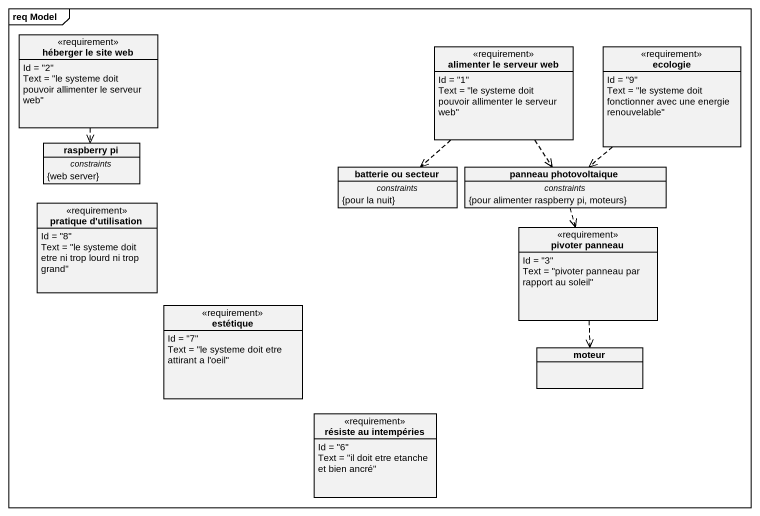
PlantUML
@startuml
mainframe req Model
hide circle
hide empty members
class "héberger le site web" as héberger_le_site_web <<requirement>> {
  Id = "2"
  Text = "le systeme doit pouvoir allimenter le serveur web"
}
class "alimenter le serveur web" as alimenter_le_serveur_web <<requirement>> {
  Id = "1"
  Text = "le systeme doit pouvoir allimenter le serveur web"
}
class ecologie <<requirement>> {
  Id = "9"
  Text = "le systeme doit fonctionner avec une energie renouvelable"
}
class "raspberry pi" as raspberry_pi {
  -- constraints --
  {web server}
}
class "batterie ou secteur" as batterie_ou_secteur {
  -- constraints --
  {pour la nuit}
}
class "panneau photovoltaique" as panneau_photovoltaique {
  -- constraints --
  {pour alimenter raspberry pi, moteurs}
}
class "pratique d'utilisation" as pratique_d_utilisation <<requirement>> {
  Id = "8"
  Text = "le systeme doit etre ni trop lourd ni trop grand"
}
class "pivoter panneau" as pivoter_panneau <<requirement>> {
  Id = "3"
  Text = "pivoter panneau par rapport au soleil"
}
class estétique <<requirement>> {
  Id = "7"
  Text = "le systeme doit etre attirant a l'oeil"
}
class moteur
class "résiste au intempéries" as résiste_au_intempéries <<requirement>> {
  Id = "6"
  Text = "il doit etre etanche et bien ancré"
}
héberger_le_site_web ..> raspberry_pi
alimenter_le_serveur_web ..> batterie_ou_secteur
alimenter_le_serveur_web ..> panneau_photovoltaique
ecologie ..> panneau_photovoltaique
panneau_photovoltaique ..> pivoter_panneau
pivoter_panneau ..> moteur
@enduml
